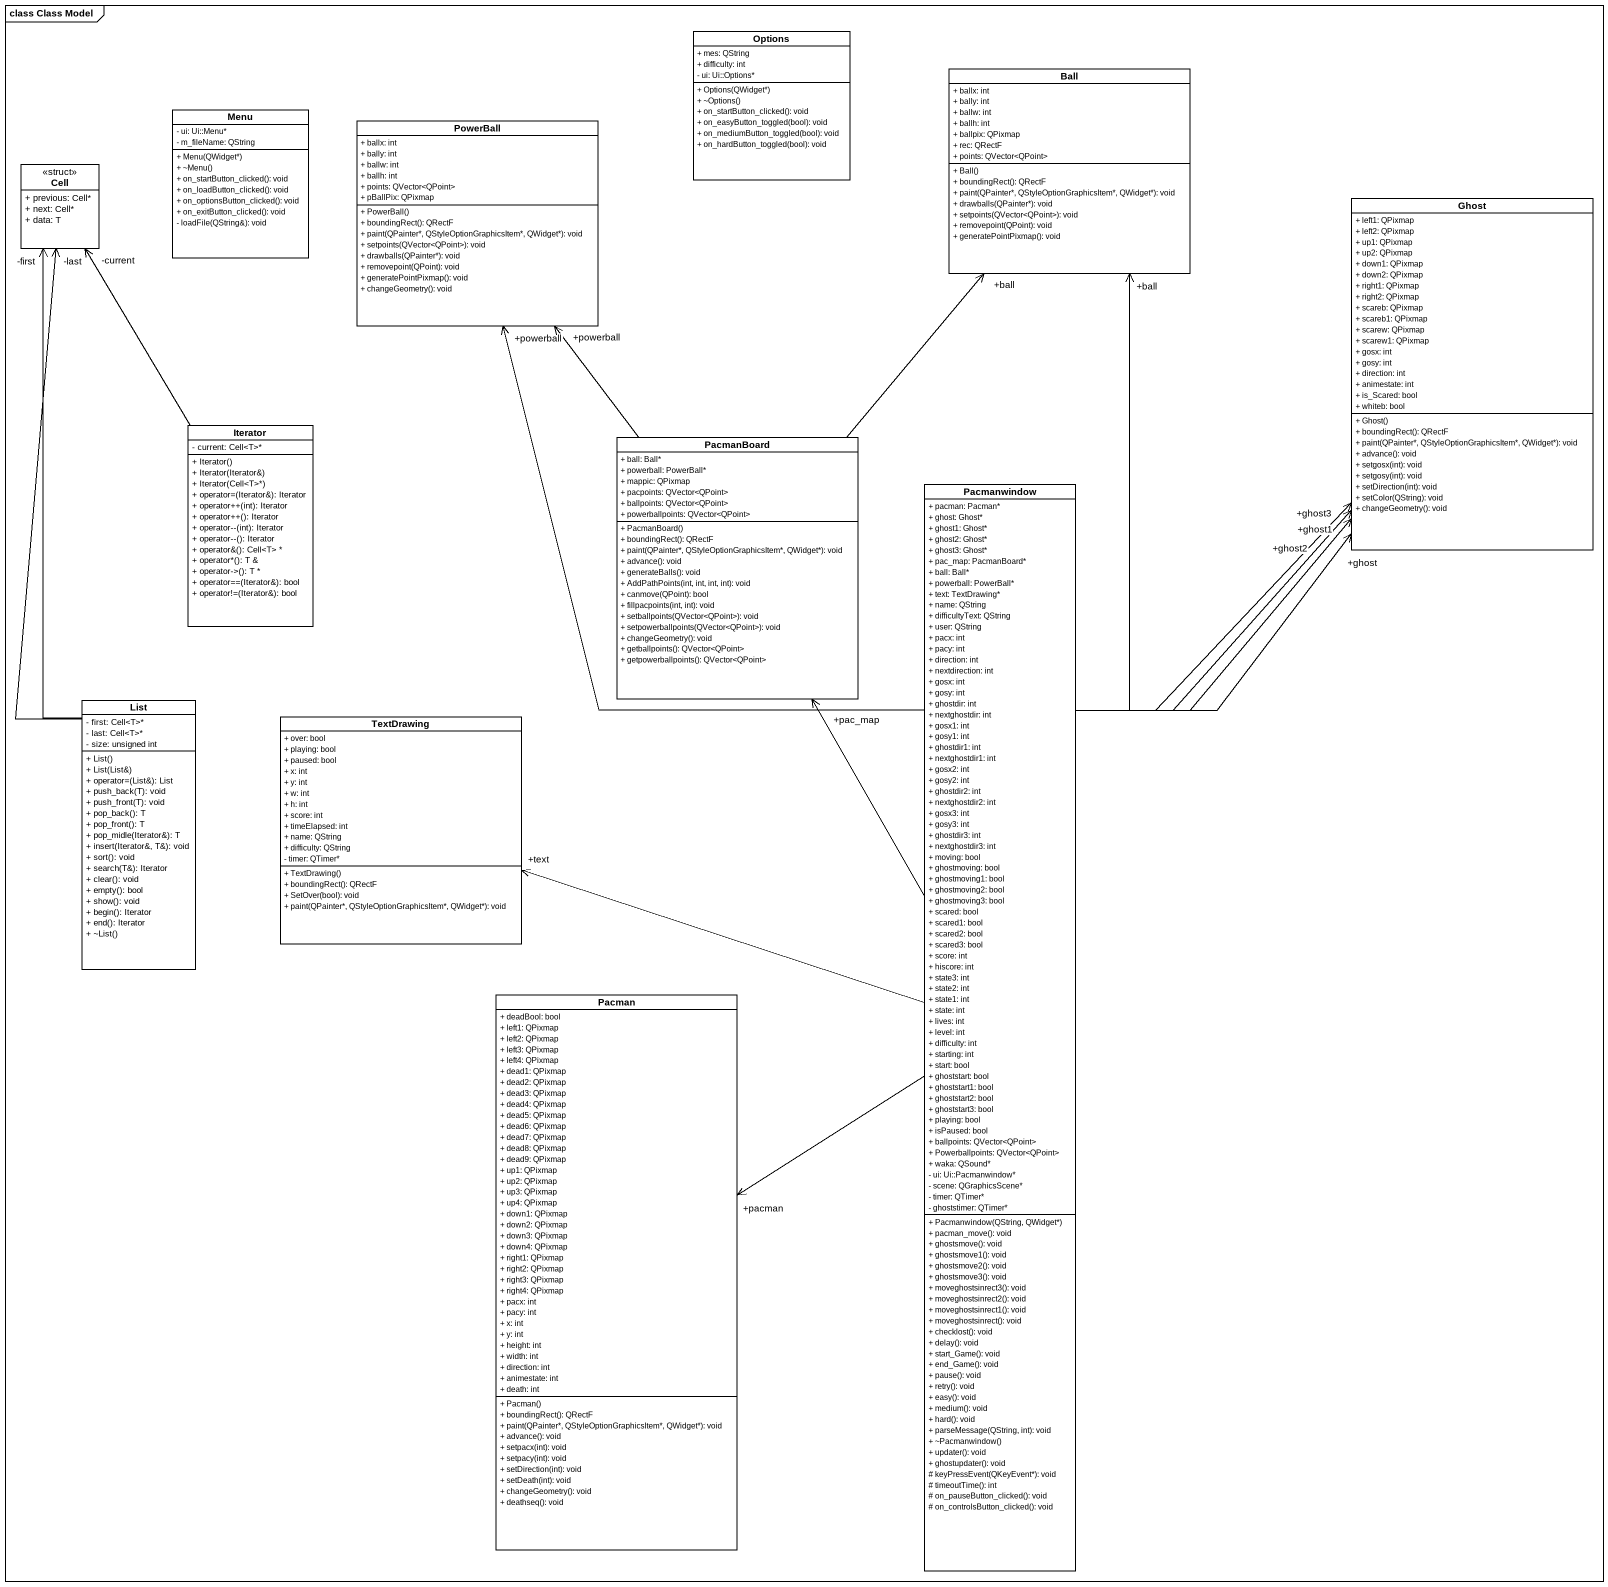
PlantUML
@startuml
mainframe class Class Model
hide circle
hide empty members
skinparam classAttributeIconSize 0
class Options {
  + mes: QString
  + difficulty: int
  - ui: Ui::Options*
  + Options(QWidget*)
  + ~Options()
  + on_startButton_clicked(): void
  + on_easyButton_toggled(bool): void
  + on_mediumButton_toggled(bool): void
  + on_hardButton_toggled(bool): void
}
class Ball {
  + ballx: int
  + bally: int
  + ballw: int
  + ballh: int
  + ballpix: QPixmap
  + rec: QRectF
  + points: QVector<QPoint>
  + Ball()
  + boundingRect(): QRectF
  + paint(QPainter*, QStyleOptionGraphicsItem*, QWidget*): void
  + drawballs(QPainter*): void
  + setpoints(QVector<QPoint>): void
  + removepoint(QPoint): void
  + generatePointPixmap(): void
}
class Menu {
  - ui: Ui::Menu*
  - m_fileName: QString
  + Menu(QWidget*)
  + ~Menu()
  + on_startButton_clicked(): void
  + on_loadButton_clicked(): void
  + on_optionsButton_clicked(): void
  + on_exitButton_clicked(): void
  - loadFile(QString&): void
}
class PowerBall {
  + ballx: int
  + bally: int
  + ballw: int
  + ballh: int
  + points: QVector<QPoint>
  + pBallPix: QPixmap
  + PowerBall()
  + boundingRect(): QRectF
  + paint(QPainter*, QStyleOptionGraphicsItem*, QWidget*): void
  + setpoints(QVector<QPoint>): void
  + drawballs(QPainter*): void
  + removepoint(QPoint): void
  + generatePointPixmap(): void
  + changeGeometry(): void
}
class Cell <<struct>> {
  + previous: Cell*
  + next: Cell*
  + data: T
}
class Ghost {
  + left1: QPixmap
  + left2: QPixmap
  + up1: QPixmap
  + up2: QPixmap
  + down1: QPixmap
  + down2: QPixmap
  + right1: QPixmap
  + right2: QPixmap
  + scareb: QPixmap
  + scareb1: QPixmap
  + scarew: QPixmap
  + scarew1: QPixmap
  + gosx: int
  + gosy: int
  + direction: int
  + animestate: int
  + is_Scared: bool
  + whiteb: bool
  + Ghost()
  + boundingRect(): QRectF
  + paint(QPainter*, QStyleOptionGraphicsItem*, QWidget*): void
  + advance(): void
  + setgosx(int): void
  + setgosy(int): void
  + setDirection(int): void
  + setColor(QString): void
  + changeGeometry(): void
}
class Iterator {
  - current: Cell<T>*
  + Iterator()
  + Iterator(Iterator&)
  + Iterator(Cell<T>*)
  + operator=(Iterator&): Iterator
  + operator++(int): Iterator
  + operator++(): Iterator
  + operator--(int): Iterator
  + operator--(): Iterator
  + operator&(): Cell<T> *
  + operator*(): T &
  + operator->(): T *
  + operator==(Iterator&): bool
  + operator!=(Iterator&): bool
}
class PacmanBoard {
  + ball: Ball*
  + powerball: PowerBall*
  + mappic: QPixmap
  + pacpoints: QVector<QPoint>
  + ballpoints: QVector<QPoint>
  + powerballpoints: QVector<QPoint>
  + PacmanBoard()
  + boundingRect(): QRectF
  + paint(QPainter*, QStyleOptionGraphicsItem*, QWidget*): void
  + advance(): void
  + generateBalls(): void
  + AddPathPoints(int, int, int, int): void
  + canmove(QPoint): bool
  + fillpacpoints(int, int): void
  + setballpoints(QVector<QPoint>): void
  + setpowerballpoints(QVector<QPoint>): void
  + changeGeometry(): void
  + getballpoints(): QVector<QPoint>
  + getpowerballpoints(): QVector<QPoint>
}
class Pacmanwindow {
  + pacman: Pacman*
  + ghost: Ghost*
  + ghost1: Ghost*
  + ghost2: Ghost*
  + ghost3: Ghost*
  + pac_map: PacmanBoard*
  + ball: Ball*
  + powerball: PowerBall*
  + text: TextDrawing*
  + name: QString
  + difficultyText: QString
  + user: QString
  + pacx: int
  + pacy: int
  + direction: int
  + nextdirection: int
  + gosx: int
  + gosy: int
  + ghostdir: int
  + nextghostdir: int
  + gosx1: int
  + gosy1: int
  + ghostdir1: int
  + nextghostdir1: int
  + gosx2: int
  + gosy2: int
  + ghostdir2: int
  + nextghostdir2: int
  + gosx3: int
  + gosy3: int
  + ghostdir3: int
  + nextghostdir3: int
  + moving: bool
  + ghostmoving: bool
  + ghostmoving1: bool
  + ghostmoving2: bool
  + ghostmoving3: bool
  + scared: bool
  + scared1: bool
  + scared2: bool
  + scared3: bool
  + score: int
  + hiscore: int
  + state3: int
  + state2: int
  + state1: int
  + state: int
  + lives: int
  + level: int
  + difficulty: int
  + starting: int
  + start: bool
  + ghoststart: bool
  + ghoststart1: bool
  + ghoststart2: bool
  + ghoststart3: bool
  + playing: bool
  + isPaused: bool
  + ballpoints: QVector<QPoint>
  + Powerballpoints: QVector<QPoint>
  + waka: QSound*
  - ui: Ui::Pacmanwindow*
  - scene: QGraphicsScene*
  - timer: QTimer*
  - ghoststimer: QTimer*
  + Pacmanwindow(QString, QWidget*)
  + pacman_move(): void
  + ghostsmove(): void
  + ghostsmove1(): void
  + ghostsmove2(): void
  + ghostsmove3(): void
  + moveghostsinrect3(): void
  + moveghostsinrect2(): void
  + moveghostsinrect1(): void
  + moveghostsinrect(): void
  + checklost(): void
  + delay(): void
  + start_Game(): void
  + end_Game(): void
  + pause(): void
  + retry(): void
  + easy(): void
  + medium(): void
  + hard(): void
  + parseMessage(QString, int): void
  + ~Pacmanwindow()
  + updater(): void
  + ghostupdater(): void
  # keyPressEvent(QKeyEvent*): void
  # timeoutTime(): int
  # on_pauseButton_clicked(): void
  # on_controlsButton_clicked(): void
}
class List {
  - first: Cell<T>*
  - last: Cell<T>*
  - size: unsigned int
  + List()
  + List(List&)
  + operator=(List&): List
  + push_back(T): void
  + push_front(T): void
  + pop_back(): T
  + pop_front(): T
  + pop_midle(Iterator&): T
  + insert(Iterator&, T&): void
  + sort(): void
  + search(T&): Iterator
  + clear(): void
  + empty(): bool
  + show(): void
  + begin(): Iterator
  + end(): Iterator
  + ~List()
}
class TextDrawing {
  + over: bool
  + playing: bool
  + paused: bool
  + x: int
  + y: int
  + w: int
  + h: int
  + score: int
  + timeElapsed: int
  + name: QString
  + difficulty: QString
  - timer: QTimer*
  + TextDrawing()
  + boundingRect(): QRectF
  + SetOver(bool): void
  + paint(QPainter*, QStyleOptionGraphicsItem*, QWidget*): void
}
class Pacman {
  + deadBool: bool
  + left1: QPixmap
  + left2: QPixmap
  + left3: QPixmap
  + left4: QPixmap
  + dead1: QPixmap
  + dead2: QPixmap
  + dead3: QPixmap
  + dead4: QPixmap
  + dead5: QPixmap
  + dead6: QPixmap
  + dead7: QPixmap
  + dead8: QPixmap
  + dead9: QPixmap
  + up1: QPixmap
  + up2: QPixmap
  + up3: QPixmap
  + up4: QPixmap
  + down1: QPixmap
  + down2: QPixmap
  + down3: QPixmap
  + down4: QPixmap
  + right1: QPixmap
  + right2: QPixmap
  + right3: QPixmap
  + right4: QPixmap
  + pacx: int
  + pacy: int
  + x: int
  + y: int
  + height: int
  + width: int
  + direction: int
  + animestate: int
  + death: int
  + Pacman()
  + boundingRect(): QRectF
  + paint(QPainter*, QStyleOptionGraphicsItem*, QWidget*): void
  + advance(): void
  + setpacx(int): void
  + setpacy(int): void
  + setDirection(int): void
  + setDeath(int): void
  + changeGeometry(): void
  + deathseq(): void
}
Iterator -up-> "-current" Cell
PacmanBoard -up-> "+ball" Ball
PacmanBoard -up-> "+powerball" PowerBall
Pacmanwindow -up-> "+ball" Ball
Pacmanwindow -up-> "+powerball" PowerBall
Pacmanwindow -up-> "+ghost" Ghost
Pacmanwindow -up-> "+ghost1" Ghost
Pacmanwindow -up-> "+ghost2" Ghost
Pacmanwindow -up-> "+ghost3" Ghost
Pacmanwindow -up-> "+pac_map" PacmanBoard
Pacmanwindow -left-> "+text" TextDrawing
Pacmanwindow --> "+pacman" Pacman
List -up-> "-first" Cell
List -up-> "-last" Cell
@enduml
